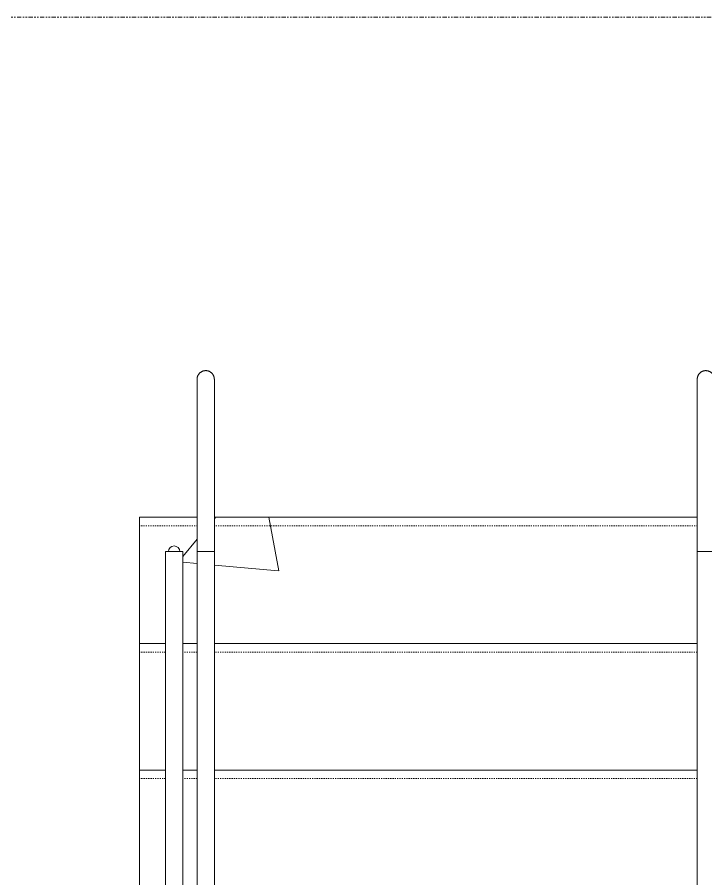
# Model space of a CAD drawing. Header units: inches. Extents: x -1551 to 2054, y 9767 to 12269.
# Drawn here: x 1593.2 to 1653.1, y 12193.7 to 12268.7 of the extents above; entities that cross this region are included whole.
import ezdxf

# ---------------------------------------------------------------- set-up
doc = ezdxf.new("R2010")
doc.units = ezdxf.units.IN
doc.header["$MEASUREMENT"] = 0
doc.linetypes.add('Double Dash 3_8_', pattern=[1, 0.375, -0.125, 0.125, -0.125, 0.125, -0.125])
doc.linetypes.add('Overhead 1_16_', pattern=[0.101562, 0.0625, -0.039062])
for name, color, linetype, lineweight in [('0-1', 7, 'Continuous', 5), ('0-2', 7, 'Continuous', 9), ('0-3', 250, 'Double Dash 3_8_', 15), ('A-FLOR-HRAL-1', 7, 'Continuous', 9), ('C-PROP-LINE-1', 250, 'Double Dash 3_8_', 15), ('S-STRS-1', 7, 'Continuous', 9), ('S-STRS-2', 252, 'Continuous', 9), ('S-STRS-3', 7, 'Overhead 1_16_', 9)]:
    doc.layers.add(name, color=color, linetype=linetype, lineweight=lineweight)

# ---------------------------------------------------------------- blocks, each defined once
blk = doc.blocks.new('Railing - 1_-2850776-KEY PLAN - 1ST FLOOR')
at = {"layer": 'A-FLOR-HRAL-1'}
for p, q in [((2, 11), (2, 0)), ((3.5, 0), (3.5, 11))]:
    blk.add_line(p, q, dxfattribs=at)
at = {"layer": 'A-FLOR-HRAL-1', "flags": 128}
for points in [[(2, 15), (2.001, 15.03), (2.002, 15.06), (2.005, 15.09), (2.01, 15.119), (2.015, 15.149), (2.021, 15.178), (2.029, 15.207), (2.038, 15.236), (2.048, 15.264), (2.059, 15.292), (2.071, 15.319), (2.085, 15.346), (2.099, 15.373), (2.115, 15.398), (2.131, 15.423), (2.148, 15.448), (2.167, 15.472), (2.186, 15.495), (2.206, 15.517), (2.227, 15.538), (2.249, 15.558), (2.272, 15.578), (2.296, 15.597), (2.32, 15.614), (2.345, 15.631), (2.37, 15.647), (2.397, 15.661), (2.423, 15.675), (2.45, 15.688), (2.478, 15.699), (2.506, 15.709), (2.535, 15.719), (2.564, 15.727), (2.593, 15.733), (2.623, 15.739), (2.652, 15.744), (2.682, 15.747), (2.712, 15.749), (2.742, 15.75), (2.75, 15.75)], [(2.75, 15.75), (2.78, 15.749), (2.81, 15.748), (2.84, 15.745), (2.869, 15.74), (2.899, 15.735), (2.928, 15.729), (2.957, 15.721), (2.986, 15.712), (3.014, 15.702), (3.042, 15.691), (3.069, 15.679), (3.096, 15.665), (3.123, 15.651), (3.148, 15.635), (3.173, 15.619), (3.198, 15.602), (3.222, 15.583), (3.245, 15.564), (3.267, 15.544), (3.288, 15.523), (3.308, 15.501), (3.328, 15.478), (3.347, 15.454), (3.364, 15.43), (3.381, 15.405), (3.397, 15.38), (3.411, 15.353), (3.425, 15.327), (3.438, 15.3), (3.449, 15.272), (3.459, 15.244), (3.469, 15.215), (3.477, 15.186), (3.483, 15.157), (3.489, 15.127), (3.494, 15.098), (3.497, 15.068), (3.499, 15.038), (3.5, 15.008), (3.5, 15)], [(2, 15), (2, 14.997), (2, 14.987), (2, 14.971), (2, 14.949), (2, 14.92), (2, 14.885), (2, 14.844), (2, 14.797), (2, 14.744), (2, 14.684), (2, 14.619), (2, 14.548), (2, 14.471), (2, 14.389), (2, 14.301), (2, 14.208), (2, 14.11), (2, 14.007), (2, 13.899), (2, 13.787), (2, 13.67), (2, 13.549), (2, 13.423), (2, 13.294), (2, 13.161), (2, 13.025), (2, 12.885), (2, 12.743), (2, 12.597), (2, 12.449), (2, 12.299), (2, 12.147), (2, 11.993), (2, 11.837), (2, 11.68), (2, 11.522), (2, 11.363), (2, 11.203), (2, 11.043), (2, 11)], [(2, 11), (2, 11.16), (2, 11.32), (2, 11.479), (2, 11.637), (2, 11.795), (2, 11.951), (2, 12.105), (2, 12.258), (2, 12.409), (2, 12.558), (2, 12.704), (2, 12.847), (2, 12.988), (2, 13.125), (2, 13.259), (2, 13.389), (2, 13.515), (2, 13.638), (2, 13.756), (2, 13.869), (2, 13.979), (2, 14.083), (2, 14.182), (2, 14.277), (2, 14.366), (2, 14.45), (2, 14.528), (2, 14.6), (2, 14.667), (2, 14.728), (2, 14.783), (2, 14.832), (2, 14.875), (2, 14.911), (2, 14.942), (2, 14.966), (2, 14.984), (2, 14.995), (2, 15)], [(3.5, 11), (3.5, 11.16), (3.5, 11.32), (3.5, 11.479), (3.5, 11.637), (3.5, 11.795), (3.5, 11.951), (3.5, 12.105), (3.5, 12.258), (3.5, 12.409), (3.5, 12.558), (3.5, 12.704), (3.5, 12.847), (3.5, 12.988), (3.5, 13.125), (3.5, 13.259), (3.5, 13.389), (3.5, 13.515), (3.5, 13.638), (3.5, 13.756), (3.5, 13.869), (3.5, 13.979), (3.5, 14.083), (3.5, 14.182), (3.5, 14.277), (3.5, 14.366), (3.5, 14.45), (3.5, 14.528), (3.5, 14.6), (3.5, 14.667), (3.5, 14.728), (3.5, 14.783), (3.5, 14.832), (3.5, 14.875), (3.5, 14.911), (3.5, 14.942), (3.5, 14.966), (3.5, 14.984), (3.5, 14.995), (3.5, 15)], [(3.5, 15), (3.5, 14.997), (3.5, 14.987), (3.5, 14.971), (3.5, 14.949), (3.5, 14.92), (3.5, 14.885), (3.5, 14.844), (3.5, 14.797), (3.5, 14.744), (3.5, 14.684), (3.5, 14.619), (3.5, 14.548), (3.5, 14.471), (3.5, 14.389), (3.5, 14.301), (3.5, 14.208), (3.5, 14.11), (3.5, 14.007), (3.5, 13.899), (3.5, 13.787), (3.5, 13.67), (3.5, 13.549), (3.5, 13.423), (3.5, 13.294), (3.5, 13.161), (3.5, 13.025), (3.5, 12.885), (3.5, 12.743), (3.5, 12.597), (3.5, 12.449), (3.5, 12.299), (3.5, 12.147), (3.5, 11.993), (3.5, 11.837), (3.5, 11.68), (3.5, 11.522), (3.5, 11.363), (3.5, 11.203), (3.5, 11.043), (3.5, 11)]]:
    blk.add_lwpolyline(points, dxfattribs=at)
at = {"layer": 'A-FLOR-HRAL-1'}
blk.add_arc((0, 0), 0.5, 360, 180, dxfattribs=at)
blk = doc.blocks.new('Railing - Railing-2852121-KEY PLAN - 1ST FLOOR')
at = {"layer": 'A-FLOR-HRAL-1'}
for p, q in [((-2358.699, 12222.189), (-2357.199, 12222.189)), ((-2358.699, 12222.189), (-2358.699, 12162.189)), ((-2357.199, 12222.189), (-2357.199, 12162.189)), ((-2355.949, 12222.189), (-2354.449, 12222.189)), ((-2355.949, 12222.189), (-2355.949, 12162.189)), ((-2354.449, 12222.189), (-2354.449, 12162.189))]:
    blk.add_line(p, q, dxfattribs=at)
blk.add_blockref('Railing - 1_-2850776-KEY PLAN - 1ST FLOOR', (-2357.949, 12222.189))
blk = doc.blocks.new('Railing - 1_-V15-KEY PLAN - 1ST FLOOR')
at = {"layer": 'A-FLOR-HRAL-1'}
for p, q in [((2, 11), (2, 0)), ((3.5, 0), (3.5, 11))]:
    blk.add_line(p, q, dxfattribs=at)
at = {"layer": 'A-FLOR-HRAL-1', "flags": 128}
for points in [[(2, 15), (2.001, 15.03), (2.002, 15.06), (2.005, 15.09), (2.01, 15.119), (2.015, 15.149), (2.021, 15.178), (2.029, 15.207), (2.038, 15.236), (2.048, 15.264), (2.059, 15.292), (2.071, 15.319), (2.085, 15.346), (2.099, 15.373), (2.115, 15.398), (2.131, 15.423), (2.148, 15.448), (2.167, 15.472), (2.186, 15.495), (2.206, 15.517), (2.227, 15.538), (2.249, 15.558), (2.272, 15.578), (2.296, 15.597), (2.32, 15.614), (2.345, 15.631), (2.37, 15.647), (2.397, 15.661), (2.423, 15.675), (2.45, 15.688), (2.478, 15.699), (2.506, 15.709), (2.535, 15.719), (2.564, 15.727), (2.593, 15.733), (2.623, 15.739), (2.652, 15.744), (2.682, 15.747), (2.712, 15.749), (2.742, 15.75), (2.75, 15.75)], [(2.75, 15.75), (2.78, 15.749), (2.81, 15.748), (2.84, 15.745), (2.869, 15.74), (2.899, 15.735), (2.928, 15.729), (2.957, 15.721), (2.986, 15.712), (3.014, 15.702), (3.042, 15.691), (3.069, 15.679), (3.096, 15.665), (3.123, 15.651), (3.148, 15.635), (3.173, 15.619), (3.198, 15.602), (3.222, 15.583), (3.245, 15.564), (3.267, 15.544), (3.288, 15.523), (3.308, 15.501), (3.328, 15.478), (3.347, 15.454), (3.364, 15.43), (3.381, 15.405), (3.397, 15.38), (3.411, 15.353), (3.425, 15.327), (3.438, 15.3), (3.449, 15.272), (3.459, 15.244), (3.469, 15.215), (3.477, 15.186), (3.483, 15.157), (3.489, 15.127), (3.494, 15.098), (3.497, 15.068), (3.499, 15.038), (3.5, 15.008), (3.5, 15)], [(2, 15), (2, 14.997), (2, 14.987), (2, 14.971), (2, 14.949), (2, 14.92), (2, 14.885), (2, 14.844), (2, 14.797), (2, 14.744), (2, 14.684), (2, 14.619), (2, 14.548), (2, 14.471), (2, 14.389), (2, 14.301), (2, 14.208), (2, 14.11), (2, 14.007), (2, 13.899), (2, 13.787), (2, 13.67), (2, 13.549), (2, 13.423), (2, 13.294), (2, 13.161), (2, 13.025), (2, 12.885), (2, 12.743), (2, 12.597), (2, 12.449), (2, 12.299), (2, 12.147), (2, 11.993), (2, 11.837), (2, 11.68), (2, 11.522), (2, 11.363), (2, 11.203), (2, 11.043), (2, 11)], [(2, 11), (2, 11.16), (2, 11.32), (2, 11.479), (2, 11.637), (2, 11.795), (2, 11.951), (2, 12.105), (2, 12.258), (2, 12.409), (2, 12.558), (2, 12.704), (2, 12.847), (2, 12.988), (2, 13.125), (2, 13.259), (2, 13.389), (2, 13.515), (2, 13.638), (2, 13.756), (2, 13.869), (2, 13.979), (2, 14.083), (2, 14.182), (2, 14.277), (2, 14.366), (2, 14.45), (2, 14.528), (2, 14.6), (2, 14.667), (2, 14.728), (2, 14.783), (2, 14.832), (2, 14.875), (2, 14.911), (2, 14.942), (2, 14.966), (2, 14.984), (2, 14.995), (2, 15)], [(3.5, 11), (3.5, 11.16), (3.5, 11.32), (3.5, 11.479), (3.5, 11.637), (3.5, 11.795), (3.5, 11.951), (3.5, 12.105), (3.5, 12.258), (3.5, 12.409), (3.5, 12.558), (3.5, 12.704), (3.5, 12.847), (3.5, 12.988), (3.5, 13.125), (3.5, 13.259), (3.5, 13.389), (3.5, 13.515), (3.5, 13.638), (3.5, 13.756), (3.5, 13.869), (3.5, 13.979), (3.5, 14.083), (3.5, 14.182), (3.5, 14.277), (3.5, 14.366), (3.5, 14.45), (3.5, 14.528), (3.5, 14.6), (3.5, 14.667), (3.5, 14.728), (3.5, 14.783), (3.5, 14.832), (3.5, 14.875), (3.5, 14.911), (3.5, 14.942), (3.5, 14.966), (3.5, 14.984), (3.5, 14.995), (3.5, 15)], [(3.5, 15), (3.5, 14.997), (3.5, 14.987), (3.5, 14.971), (3.5, 14.949), (3.5, 14.92), (3.5, 14.885), (3.5, 14.844), (3.5, 14.797), (3.5, 14.744), (3.5, 14.684), (3.5, 14.619), (3.5, 14.548), (3.5, 14.471), (3.5, 14.389), (3.5, 14.301), (3.5, 14.208), (3.5, 14.11), (3.5, 14.007), (3.5, 13.899), (3.5, 13.787), (3.5, 13.67), (3.5, 13.549), (3.5, 13.423), (3.5, 13.294), (3.5, 13.161), (3.5, 13.025), (3.5, 12.885), (3.5, 12.743), (3.5, 12.597), (3.5, 12.449), (3.5, 12.299), (3.5, 12.147), (3.5, 11.993), (3.5, 11.837), (3.5, 11.68), (3.5, 11.522), (3.5, 11.363), (3.5, 11.203), (3.5, 11.043), (3.5, 11)]]:
    blk.add_lwpolyline(points, dxfattribs=at)
at = {"layer": 'A-FLOR-HRAL-1'}
blk.add_arc((0, 0), 0.5, 360, 180, dxfattribs=at)
blk = doc.blocks.new('Railing - Railing-2852128-KEY PLAN - 1ST FLOOR')
at = {"layer": 'A-FLOR-HRAL-1'}
for q in [(-2310.949, 12222.189), (-2312.449, 12162.189)]:
    blk.add_line((-2312.449, 12222.189), q, dxfattribs=at)
at = {"extrusion": (0, 0, -1), "zscale": -1}
blk.add_blockref('Railing - 1_-V15-KEY PLAN - 1ST FLOOR', (2308.949, 12222.189), dxfattribs=at)
blk = doc.blocks.new('Family - ___-1878357-KEY PLAN - 1ST FLOOR')
at = {"layer": 'C-PROP-LINE-1'}
blk.add_line((-3989.611, 12268.69), (-1910.824, 12268.69), dxfattribs=at)
blk = doc.blocks.new('CTR - 1st Phase - Shell_rvt-1-KEY PLAN - 1ST FLOOR')
at = {"layer": 'S-STRS-2'}
h = blk.add_hatch(dxfattribs=at)
h.set_pattern_fill('FP_8', color=256, style=0, pattern_type=2)
h.set_pattern_definition([(50, (0, 0), (103.28545, -9.0368), [10.8, -118.8]), (355, (0, 0), (-19.9797, 108.3155), [8.64, -95.04]), (100.451, (8.61, -0.75), (83.3065, 99.2783), [9.179, -100.964]), (46.184, (0, 28.8), (153.6832, -23.8353), [16.2, -178.2]), (96.636, (12.8, 26.81), (134.5904, 140.2742), [13.768, -151.447]), (351.184, (0, 28.8), (134.5915, 140.2725), [12.96, -142.56]), (21, (14.4, 21.6), (85.95435, -57.97756), [10.8, -118.8]), (326, (14.4, 21.6), (35.0378, 104.4212), [8.64, -95.04]), (71.451, (21.56, 16.77), (120.9926, 46.443), [9.179, -100.964]), (37.5, (0, 0), (1.75074, 47.93675), [4.752, -89.136, 4.752, -91.728, -95.4]), (37.5, (0, 0), (1.75074, 47.93675), [-190.368, 4.752, -90.648]), (7.5, (0, 0), (37.88179, 56.79546), [4.752, -50.256, 4.752, -86.976, -36.36]), (7.5, (0, 0), (37.88179, 56.79546), [-146.736, 4.752, -31.608]), (327.5, (-32.112, 0), (76.87036, -3.24809), [4.752, -31.248, 4.752, -107.568, -149.04]), (327.5, (-32.112, 0), (76.87036, -3.24809), [-148.32, 4.752, -144.288]), (317.5, (-46.51, 0), (83.9787, 14.41494), [4.752, -42.048, 4.752, -69.84, -105.84]), (317.5, (-46.51, 0), (83.9787, 14.41494), [-121.392, 4.752, -101.088])])
h.paths.add_polyline_path([(-2316.043, 12214.189), (-2312.449, 12214.189), (-2312.449, 12225.189), (-2354.449, 12225.189), (-2354.449, 12214.189), (-2349.811, 12214.189)], flags=0)
h.paths.add_polyline_path([(-2358.699, 12214.189), (-2358.699, 12222.189), (-2358.449, 12222.189), (-2358.253, 12222.582), (-2357.716, 12222.58), (-2357.199, 12222.189), (-2357.199, 12214.189), (-2355.949, 12214.189), (-2355.949, 12225.189), (-2360.949, 12225.189), (-2360.949, 12214.189)], flags=0)
h.paths.add_polyline_path([(-2310.949, 12214.189), (-2309.699, 12214.189), (-2309.699, 12222.189), (-2309.449, 12222.189), (-2309.399, 12222.406), (-2309.06, 12222.677), (-2308.553, 12222.406), (-2308.449, 12222.189), (-2308.199, 12222.189), (-2308.199, 12214.189), (-2307.199, 12214.189), (-2307.199, 12217.689), (-2306.449, 12217.689), (-2306.449, 12214.189), (-2304.949, 12214.189), (-2304.949, 12225.189), (-2310.949, 12225.189), (-2310.949, 12221.049)], flags=0)
at = {"layer": 'S-STRS-1'}
for p, q in [((-2355.905, 12225.189), (-2360.949, 12225.189)), ((-2360.949, 12225.189), (-2360.949, 12214.189)), ((-2312.423, 12225.189), (-2354.474, 12225.189)), ((-2360.949, 12214.189), (-2360.949, 12203.189)), ((-2358.699, 12214.189), (-2360.949, 12214.189)), ((-2355.949, 12214.189), (-2357.199, 12214.189)), ((-2312.449, 12214.189), (-2354.449, 12214.189)), ((-2360.949, 12203.189), (-2360.949, 12192.189)), ((-2358.699, 12203.189), (-2360.949, 12203.189)), ((-2355.949, 12203.189), (-2357.199, 12203.189)), ((-2312.449, 12203.189), (-2354.449, 12203.189))]:
    blk.add_line(p, q, dxfattribs=at)
at = {"layer": 'S-STRS-3'}
for p, q in [((-2355.911, 12224.439), (-2360.949, 12224.439)), ((-2312.423, 12224.439), (-2354.474, 12224.439)), ((-2358.699, 12213.439), (-2360.949, 12213.439)), ((-2355.949, 12213.439), (-2357.199, 12213.439)), ((-2312.449, 12213.439), (-2354.449, 12213.439)), ((-2358.699, 12202.439), (-2360.949, 12202.439)), ((-2355.949, 12202.439), (-2357.199, 12202.439)), ((-2312.449, 12202.439), (-2354.449, 12202.439))]:
    blk.add_line(p, q, dxfattribs=at)
at = {"layer": '0-2'}
for name in ['Railing - Railing-2852121-KEY PLAN - 1ST FLOOR', 'Railing - Railing-2852128-KEY PLAN - 1ST FLOOR']:
    blk.add_blockref(name, (0, 0), dxfattribs=at)
at = {"layer": '0-3'}
blk.add_blockref('Family - ___-1878357-KEY PLAN - 1ST FLOOR', (0, 0), dxfattribs=at)

msp = doc.modelspace()

# ---------------------------------------------------------------- block references
at = {"layer": '0-1'}
msp.add_blockref('CTR - 1st Phase - Shell_rvt-1-KEY PLAN - 1ST FLOOR', (3964.779, 0), dxfattribs=at)

doc.saveas('drawing.dxf')
